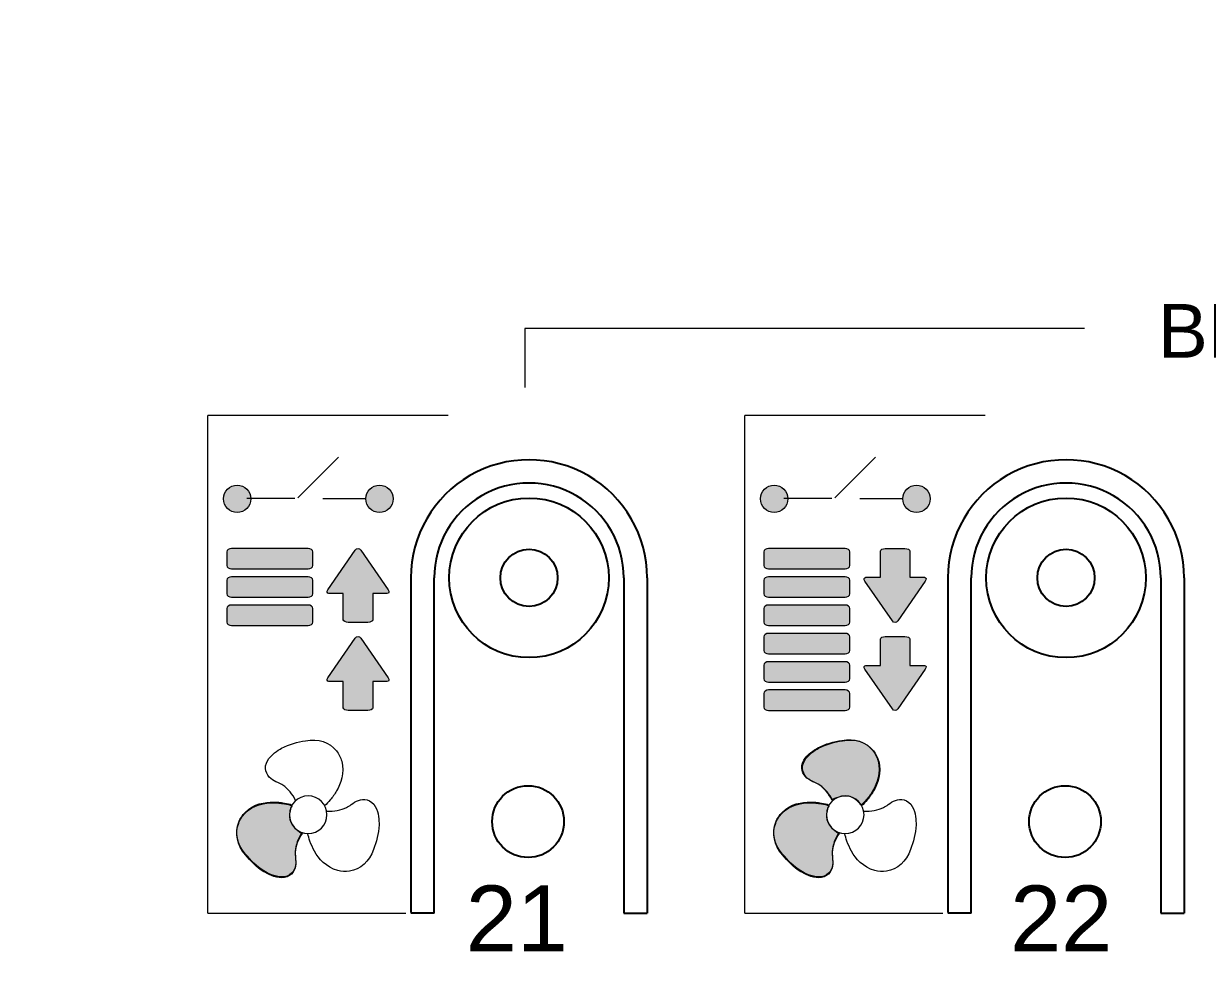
# Model space of a CAD drawing. Header units: millimetres. Extents: x 2517 to 4319, y 573 to 1664.
# Drawn here: x 2901.75 to 2932.61, y 1552.05 to 1576.91 of the extents above; entities that cross this region are included whole.
import ezdxf
from ezdxf.enums import TextEntityAlignment as Align

# ---------------------------------------------------------------- set-up
doc = ezdxf.new("R2010")
doc.units = ezdxf.units.MM
doc.set_wipeout_variables(frame=1)
for name, color, linetype in [('devices', 7, 'Continuous'), ('Enclosure', 7, 'Continuous'), ('Serigraph', 7, 'Continuous')]:
    doc.layers.add(name, color=color, linetype=linetype)
doc.styles.get("Standard").update_dxf_attribs({"font": 'arial.ttf'})

# ---------------------------------------------------------------- blocks, each defined once
blk = doc.blocks.new('*U7')
at = {"ltscale": 2}
blk.add_lwpolyline([(0, 20), (0, -20), (895.8, -20), (895.8, 20), (0, 20)], dxfattribs=at)
for points in [[(365.234, 3), (381.234, 3, -0.414214), (383.234, 1), (383.234, -1, -0.414214), (381.234, -3), (365.234, -3, -0.414214), (363.234, -1), (363.234, 1, -0.414214)], [(390.234, 3), (406.234, 3, -0.414214), (408.234, 1), (408.234, -1, -0.414214), (406.234, -3), (390.234, -3, -0.414214), (388.234, -1), (388.234, 1, -0.414214)]]:
    blk.add_lwpolyline(points, format="xyb", close=True, dxfattribs=at)
blk = doc.blocks.new('ZIO-MB24_ENVOLVENTE')
at = {"layer": 'Enclosure'}
for p, q in [((136.066, -11.026), (136.066, -19.751)), ((136.673, -19.768), (136.672, -11.026)), ((141.617, -11.026), (141.617, -19.768)), ((142.223, -11.026), (142.223, -19.768)), ((150.066, -11.026), (150.066, -19.751)), ((150.673, -19.768), (150.672, -11.026)), ((155.617, -11.026), (155.617, -19.768)), ((156.223, -11.026), (156.223, -19.768))]:
    blk.add_line(p, q, dxfattribs=at)
at = {"layer": 'Enclosure', "lineweight": 25}
for p, q in [((136.673, -19.768), (136.066, -19.768)), ((141.617, -19.768), (142.223, -19.768)), ((150.673, -19.768), (150.066, -19.768)), ((150.673, -19.768), (150.066, -19.768)), ((155.617, -19.768), (156.223, -19.768))]:
    blk.add_line(p, q, dxfattribs=at)
at = {"layer": 'Enclosure'}
for centre, radius in [((139.145, -11.026), 2.081), ((153.145, -11.026), 2.081), ((139.145, -11.026), 0.746), ((153.145, -11.026), 0.746), ((139.12, -17.383), 0.936), ((153.12, -17.383), 0.936)]:
    blk.add_circle(centre, radius, dxfattribs=at)
for centre, radius, end in [((139.145, -11.026), 3.079, 179.9989), ((153.145, -11.026), 3.079, 179.9989), ((139.145, -11.026), 2.472, 180.0034), ((153.145, -11.026), 2.472, 180.0034)]:
    blk.add_arc(centre, radius, 359.9989, end, dxfattribs=at)
blk = doc.blocks.new('ZIO-MB24_SERIGRAFIA')
at = {"layer": 'Serigraph'}
h = blk.add_hatch(color=256, dxfattribs=at)
h.dxf.hatch_style = 1
h.paths.add_polyline_path([(131.892, -8.964, 1), (131.179, -8.964, 1)])
h = blk.add_hatch(color=256, dxfattribs=at)
h.dxf.hatch_style = 1
h.paths.add_polyline_path([(135.606, -8.964, 1), (134.893, -8.964, 1)])
h = blk.add_hatch(color=256, dxfattribs=at)
h.dxf.hatch_style = 1
h.paths.add_polyline_path([(145.892, -8.964, 1), (145.179, -8.964, 1)])
h = blk.add_hatch(color=256, dxfattribs=at)
h.dxf.hatch_style = 1
h.paths.add_polyline_path([(149.606, -8.964, 1), (148.893, -8.964, 1)])
h = blk.add_hatch(color=256, dxfattribs=at)
h.dxf.hatch_style = 2
edge = h.paths.add_edge_path()
edge.add_spline(control_points=[(131.392, -10.259), (131.324, -10.259), (131.267, -10.299), (131.267, -10.348), (131.267, -10.348), (131.267, -10.348), (131.267, -10.348), (131.267, -10.348), (131.267, -10.704), (131.267, -10.704), (131.267, -10.752), (131.324, -10.792), (131.392, -10.792), (131.392, -10.792), (131.392, -10.792), (131.392, -10.792), (131.392, -10.792), (133.386, -10.792), (133.386, -10.792), (133.454, -10.792), (133.511, -10.752), (133.511, -10.704), (133.511, -10.704), (133.511, -10.704), (133.511, -10.704), (133.511, -10.704), (133.511, -10.348), (133.511, -10.348), (133.511, -10.299), (133.454, -10.259), (133.386, -10.259), (133.386, -10.259), (133.386, -10.259), (133.386, -10.259), (133.386, -10.259), (131.392, -10.259), (131.392, -10.259)], knot_values=[0, 0, 0, 0, 1, 1, 1, 2, 2, 2, 3, 3, 3, 4, 4, 4, 5, 5, 5, 6, 6, 6, 7, 7, 7, 8, 8, 8, 9, 9, 9, 10, 10, 10, 11, 11, 11, 12, 12, 12, 12], degree=3, periodic=0)
h = blk.add_hatch(color=256, dxfattribs=at)
h.dxf.hatch_style = 2
edge = h.paths.add_edge_path()
edge.add_spline(control_points=[(135.474, -11.336), (135.474, -11.336), (134.758, -10.302), (134.758, -10.302), (134.719, -10.246), (134.656, -10.246), (134.617, -10.302), (134.617, -10.302), (133.9, -11.336), (133.9, -11.336), (133.865, -11.387), (133.877, -11.429), (133.925, -11.436), (133.925, -11.436), (134.304, -11.436), (134.304, -11.436), (134.304, -11.436), (134.304, -12.118), (134.304, -12.118), (134.304, -12.157), (134.362, -12.189), (134.432, -12.189), (134.432, -12.189), (134.943, -12.189), (134.943, -12.189), (135.013, -12.189), (135.071, -12.157), (135.071, -12.118), (135.071, -12.118), (135.071, -11.436), (135.071, -11.436), (135.071, -11.436), (135.45, -11.436), (135.45, -11.436), (135.498, -11.429), (135.51, -11.387), (135.474, -11.336)], knot_values=[0, 0, 0, 0, 1, 1, 1, 2, 2, 2, 3, 3, 3, 4, 4, 4, 5, 5, 5, 6, 6, 6, 7, 7, 7, 8, 8, 8, 9, 9, 9, 10, 10, 10, 11, 11, 11, 12, 12, 12, 12], degree=3, periodic=0)
h = blk.add_hatch(color=256, dxfattribs=at)
h.dxf.hatch_style = 2
edge = h.paths.add_edge_path()
edge.add_spline(control_points=[(145.392, -10.259), (145.324, -10.259), (145.267, -10.299), (145.267, -10.348), (145.267, -10.348), (145.267, -10.348), (145.267, -10.348), (145.267, -10.348), (145.267, -10.704), (145.267, -10.704), (145.267, -10.752), (145.324, -10.792), (145.392, -10.792), (145.392, -10.792), (145.392, -10.792), (145.392, -10.792), (145.392, -10.792), (147.386, -10.792), (147.386, -10.792), (147.454, -10.792), (147.511, -10.752), (147.511, -10.704), (147.511, -10.704), (147.511, -10.704), (147.511, -10.704), (147.511, -10.704), (147.511, -10.348), (147.511, -10.348), (147.511, -10.299), (147.454, -10.259), (147.386, -10.259), (147.386, -10.259), (147.386, -10.259), (147.386, -10.259), (147.386, -10.259), (145.392, -10.259), (145.392, -10.259)], knot_values=[0, 0, 0, 0, 1, 1, 1, 2, 2, 2, 3, 3, 3, 4, 4, 4, 5, 5, 5, 6, 6, 6, 7, 7, 7, 8, 8, 8, 9, 9, 9, 10, 10, 10, 11, 11, 11, 12, 12, 12, 12], degree=3, periodic=0)
h = blk.add_hatch(color=256, dxfattribs=at)
h.dxf.hatch_style = 2
edge = h.paths.add_edge_path()
edge.add_spline(control_points=[(147.902, -11.113), (147.902, -11.113), (148.619, -12.147), (148.619, -12.147), (148.658, -12.202), (148.721, -12.202), (148.759, -12.147), (148.759, -12.147), (149.477, -11.113), (149.477, -11.113), (149.512, -11.062), (149.5, -11.019), (149.452, -11.013), (149.452, -11.013), (149.072, -11.013), (149.072, -11.013), (149.072, -11.013), (149.072, -10.33), (149.072, -10.33), (149.072, -10.292), (149.015, -10.26), (148.945, -10.26), (148.945, -10.26), (148.434, -10.26), (148.434, -10.26), (148.364, -10.26), (148.306, -10.292), (148.306, -10.33), (148.306, -10.33), (148.306, -11.013), (148.306, -11.013), (148.306, -11.013), (147.927, -11.013), (147.927, -11.013), (147.879, -11.019), (147.867, -11.062), (147.902, -11.113)], knot_values=[0, 0, 0, 0, 1, 1, 1, 2, 2, 2, 3, 3, 3, 4, 4, 4, 5, 5, 5, 6, 6, 6, 7, 7, 7, 8, 8, 8, 9, 9, 9, 10, 10, 10, 11, 11, 11, 12, 12, 12, 12], degree=3, periodic=0)
h = blk.add_hatch(color=256, dxfattribs=at)
h.dxf.hatch_style = 2
edge = h.paths.add_edge_path()
edge.add_spline(control_points=[(131.392, -10.998), (131.324, -10.998), (131.267, -11.038), (131.267, -11.087), (131.267, -11.087), (131.267, -11.087), (131.267, -11.087), (131.267, -11.087), (131.267, -11.442), (131.267, -11.442), (131.267, -11.491), (131.324, -11.531), (131.392, -11.531), (131.392, -11.531), (131.392, -11.531), (131.392, -11.531), (131.392, -11.531), (133.386, -11.531), (133.386, -11.531), (133.454, -11.531), (133.511, -11.491), (133.511, -11.442), (133.511, -11.442), (133.511, -11.442), (133.511, -11.442), (133.511, -11.442), (133.511, -11.087), (133.511, -11.087), (133.511, -11.038), (133.454, -10.998), (133.386, -10.998), (133.386, -10.998), (133.386, -10.998), (133.386, -10.998), (133.386, -10.998), (131.392, -10.998), (131.392, -10.998)], knot_values=[0, 0, 0, 0, 1, 1, 1, 2, 2, 2, 3, 3, 3, 4, 4, 4, 5, 5, 5, 6, 6, 6, 7, 7, 7, 8, 8, 8, 9, 9, 9, 10, 10, 10, 11, 11, 11, 12, 12, 12, 12], degree=3, periodic=0)
h = blk.add_hatch(color=256, dxfattribs=at)
h.dxf.hatch_style = 2
edge = h.paths.add_edge_path()
edge.add_spline(control_points=[(145.392, -10.998), (145.324, -10.998), (145.267, -11.038), (145.267, -11.087), (145.267, -11.087), (145.267, -11.087), (145.267, -11.087), (145.267, -11.087), (145.267, -11.442), (145.267, -11.442), (145.267, -11.491), (145.324, -11.531), (145.392, -11.531), (145.392, -11.531), (145.392, -11.531), (145.392, -11.531), (145.392, -11.531), (147.386, -11.531), (147.386, -11.531), (147.454, -11.531), (147.511, -11.491), (147.511, -11.442), (147.511, -11.442), (147.511, -11.442), (147.511, -11.442), (147.511, -11.442), (147.511, -11.087), (147.511, -11.087), (147.511, -11.038), (147.454, -10.998), (147.386, -10.998), (147.386, -10.998), (147.386, -10.998), (147.386, -10.998), (147.386, -10.998), (145.392, -10.998), (145.392, -10.998)], knot_values=[0, 0, 0, 0, 1, 1, 1, 2, 2, 2, 3, 3, 3, 4, 4, 4, 5, 5, 5, 6, 6, 6, 7, 7, 7, 8, 8, 8, 9, 9, 9, 10, 10, 10, 11, 11, 11, 12, 12, 12, 12], degree=3, periodic=0)
h = blk.add_hatch(color=256, dxfattribs=at)
h.dxf.hatch_style = 2
edge = h.paths.add_edge_path()
edge.add_spline(control_points=[(131.392, -11.736), (131.324, -11.736), (131.267, -11.776), (131.267, -11.825), (131.267, -11.825), (131.267, -11.825), (131.267, -11.825), (131.267, -11.825), (131.267, -12.18), (131.267, -12.18), (131.267, -12.229), (131.324, -12.269), (131.392, -12.269), (131.392, -12.269), (131.392, -12.269), (131.392, -12.269), (131.392, -12.269), (133.386, -12.269), (133.386, -12.269), (133.454, -12.269), (133.511, -12.229), (133.511, -12.18), (133.511, -12.18), (133.511, -12.18), (133.511, -12.18), (133.511, -12.18), (133.511, -11.825), (133.511, -11.825), (133.511, -11.776), (133.454, -11.736), (133.386, -11.736), (133.386, -11.736), (133.386, -11.736), (133.386, -11.736), (133.386, -11.736), (131.392, -11.736), (131.392, -11.736)], knot_values=[0, 0, 0, 0, 1, 1, 1, 2, 2, 2, 3, 3, 3, 4, 4, 4, 5, 5, 5, 6, 6, 6, 7, 7, 7, 8, 8, 8, 9, 9, 9, 10, 10, 10, 11, 11, 11, 12, 12, 12, 12], degree=3, periodic=0)
h = blk.add_hatch(color=256, dxfattribs=at)
h.dxf.hatch_style = 2
edge = h.paths.add_edge_path()
edge.add_spline(control_points=[(145.392, -11.736), (145.324, -11.736), (145.267, -11.776), (145.267, -11.825), (145.267, -11.825), (145.267, -11.825), (145.267, -11.825), (145.267, -11.825), (145.267, -12.18), (145.267, -12.18), (145.267, -12.229), (145.324, -12.269), (145.392, -12.269), (145.392, -12.269), (145.392, -12.269), (145.392, -12.269), (145.392, -12.269), (147.386, -12.269), (147.386, -12.269), (147.454, -12.269), (147.511, -12.229), (147.511, -12.18), (147.511, -12.18), (147.511, -12.18), (147.511, -12.18), (147.511, -12.18), (147.511, -11.825), (147.511, -11.825), (147.511, -11.776), (147.454, -11.736), (147.386, -11.736), (147.386, -11.736), (147.386, -11.736), (147.386, -11.736), (147.386, -11.736), (145.392, -11.736), (145.392, -11.736)], knot_values=[0, 0, 0, 0, 1, 1, 1, 2, 2, 2, 3, 3, 3, 4, 4, 4, 5, 5, 5, 6, 6, 6, 7, 7, 7, 8, 8, 8, 9, 9, 9, 10, 10, 10, 11, 11, 11, 12, 12, 12, 12], degree=3, periodic=0)
h = blk.add_hatch(color=256, dxfattribs=at)
h.dxf.hatch_style = 2
edge = h.paths.add_edge_path()
edge.add_spline(control_points=[(135.474, -13.632), (135.474, -13.632), (134.758, -12.598), (134.758, -12.598), (134.719, -12.542), (134.656, -12.542), (134.617, -12.598), (134.617, -12.598), (133.9, -13.632), (133.9, -13.632), (133.865, -13.683), (133.877, -13.726), (133.925, -13.732), (133.925, -13.732), (134.304, -13.732), (134.304, -13.732), (134.304, -13.732), (134.304, -14.415), (134.304, -14.415), (134.304, -14.454), (134.362, -14.485), (134.432, -14.485), (134.432, -14.485), (134.943, -14.485), (134.943, -14.485), (135.013, -14.485), (135.071, -14.454), (135.071, -14.415), (135.071, -14.415), (135.071, -13.732), (135.071, -13.732), (135.071, -13.732), (135.45, -13.732), (135.45, -13.732), (135.498, -13.726), (135.51, -13.683), (135.474, -13.632)], knot_values=[0, 0, 0, 0, 1, 1, 1, 2, 2, 2, 3, 3, 3, 4, 4, 4, 5, 5, 5, 6, 6, 6, 7, 7, 7, 8, 8, 8, 9, 9, 9, 10, 10, 10, 11, 11, 11, 12, 12, 12, 12], degree=3, periodic=0)
h = blk.add_hatch(color=256, dxfattribs=at)
h.dxf.hatch_style = 2
edge = h.paths.add_edge_path()
edge.add_spline(control_points=[(145.392, -12.475), (145.324, -12.475), (145.267, -12.515), (145.267, -12.564), (145.267, -12.564), (145.267, -12.564), (145.267, -12.564), (145.267, -12.564), (145.267, -12.919), (145.267, -12.919), (145.267, -12.968), (145.324, -13.008), (145.392, -13.008), (145.392, -13.008), (145.392, -13.008), (145.392, -13.008), (145.392, -13.008), (147.386, -13.008), (147.386, -13.008), (147.454, -13.008), (147.511, -12.968), (147.511, -12.919), (147.511, -12.919), (147.511, -12.919), (147.511, -12.919), (147.511, -12.919), (147.511, -12.564), (147.511, -12.564), (147.511, -12.515), (147.454, -12.475), (147.386, -12.475), (147.386, -12.475), (147.386, -12.475), (147.386, -12.475), (147.386, -12.475), (145.392, -12.475), (145.392, -12.475)], knot_values=[0, 0, 0, 0, 1, 1, 1, 2, 2, 2, 3, 3, 3, 4, 4, 4, 5, 5, 5, 6, 6, 6, 7, 7, 7, 8, 8, 8, 9, 9, 9, 10, 10, 10, 11, 11, 11, 12, 12, 12, 12], degree=3, periodic=0)
h = blk.add_hatch(color=256, dxfattribs=at)
h.dxf.hatch_style = 2
edge = h.paths.add_edge_path()
edge.add_spline(control_points=[(147.902, -13.409), (147.902, -13.409), (148.619, -14.443), (148.619, -14.443), (148.658, -14.499), (148.721, -14.499), (148.759, -14.443), (148.759, -14.443), (149.477, -13.409), (149.477, -13.409), (149.512, -13.358), (149.5, -13.315), (149.452, -13.309), (149.452, -13.309), (149.072, -13.309), (149.072, -13.309), (149.072, -13.309), (149.072, -12.626), (149.072, -12.626), (149.072, -12.588), (149.015, -12.556), (148.945, -12.556), (148.945, -12.556), (148.434, -12.556), (148.434, -12.556), (148.364, -12.556), (148.306, -12.588), (148.306, -12.626), (148.306, -12.626), (148.306, -13.309), (148.306, -13.309), (148.306, -13.309), (147.927, -13.309), (147.927, -13.309), (147.879, -13.315), (147.867, -13.358), (147.902, -13.409)], knot_values=[0, 0, 0, 0, 1, 1, 1, 2, 2, 2, 3, 3, 3, 4, 4, 4, 5, 5, 5, 6, 6, 6, 7, 7, 7, 8, 8, 8, 9, 9, 9, 10, 10, 10, 11, 11, 11, 12, 12, 12, 12], degree=3, periodic=0)
h = blk.add_hatch(color=256, dxfattribs=at)
h.dxf.hatch_style = 2
edge = h.paths.add_edge_path()
edge.add_spline(control_points=[(145.392, -13.213), (145.324, -13.213), (145.267, -13.253), (145.267, -13.302), (145.267, -13.302), (145.267, -13.302), (145.267, -13.302), (145.267, -13.302), (145.267, -13.657), (145.267, -13.657), (145.267, -13.706), (145.324, -13.746), (145.392, -13.746), (145.392, -13.746), (145.392, -13.746), (145.392, -13.746), (145.392, -13.746), (147.386, -13.746), (147.386, -13.746), (147.454, -13.746), (147.511, -13.706), (147.511, -13.657), (147.511, -13.657), (147.511, -13.657), (147.511, -13.657), (147.511, -13.657), (147.511, -13.302), (147.511, -13.302), (147.511, -13.253), (147.454, -13.213), (147.386, -13.213), (147.386, -13.213), (147.386, -13.213), (147.386, -13.213), (147.386, -13.213), (145.392, -13.213), (145.392, -13.213)], knot_values=[0, 0, 0, 0, 1, 1, 1, 2, 2, 2, 3, 3, 3, 4, 4, 4, 5, 5, 5, 6, 6, 6, 7, 7, 7, 8, 8, 8, 9, 9, 9, 10, 10, 10, 11, 11, 11, 12, 12, 12, 12], degree=3, periodic=0)
h = blk.add_hatch(color=256, dxfattribs=at)
h.dxf.hatch_style = 2
edge = h.paths.add_edge_path()
edge.add_spline(control_points=[(145.392, -13.951), (145.324, -13.951), (145.267, -13.992), (145.267, -14.04), (145.267, -14.04), (145.267, -14.04), (145.267, -14.04), (145.267, -14.04), (145.267, -14.396), (145.267, -14.396), (145.267, -14.445), (145.324, -14.485), (145.392, -14.485), (145.392, -14.485), (145.392, -14.485), (145.392, -14.485), (145.392, -14.485), (147.386, -14.485), (147.386, -14.485), (147.454, -14.485), (147.511, -14.445), (147.511, -14.396), (147.511, -14.396), (147.511, -14.396), (147.511, -14.396), (147.511, -14.396), (147.511, -14.04), (147.511, -14.04), (147.511, -13.992), (147.454, -13.951), (147.386, -13.951), (147.386, -13.951), (147.386, -13.951), (147.386, -13.951), (147.386, -13.951), (145.392, -13.951), (145.392, -13.951)], knot_values=[0, 0, 0, 0, 1, 1, 1, 2, 2, 2, 3, 3, 3, 4, 4, 4, 5, 5, 5, 6, 6, 6, 7, 7, 7, 8, 8, 8, 9, 9, 9, 10, 10, 10, 11, 11, 11, 12, 12, 12, 12], degree=3, periodic=0)
h = blk.add_hatch(color=256, dxfattribs=at)
h.dxf.hatch_style = 2
edge = h.paths.add_edge_path()
edge.add_spline(control_points=[(147.042, -16.819), (146.961, -16.654), (146.843, -16.511), (146.71, -16.423), (146.671, -16.398), (146.626, -16.377), (146.578, -16.355), (146.453, -16.295), (146.312, -16.229), (146.266, -16.052), (146.244, -15.964), (146.259, -15.873), (146.311, -15.784), (146.4, -15.629), (146.579, -15.513), (146.677, -15.459), (146.872, -15.351), (147.1, -15.299), (147.299, -15.265), (147.631, -15.205), (147.925, -15.3), (148.105, -15.526), (148.165, -15.602), (148.216, -15.703), (148.244, -15.801), (148.329, -16.102), (148.219, -16.387), (148.111, -16.574), (148.064, -16.656), (148.007, -16.735), (147.943, -16.81), (147.896, -16.864), (147.85, -16.913), (147.805, -16.956), (147.805, -16.956), (147.661, -16.73), (147.435, -16.716), (147.233, -16.703), (147.042, -16.819), (147.042, -16.819)], knot_values=[0, 0, 0, 0, 1, 1, 1, 2, 2, 2, 3, 3, 3, 4, 4, 4, 5, 5, 5, 6, 6, 6, 7, 7, 7, 8, 8, 8, 9, 9, 9, 10, 10, 10, 11, 11, 11, 12, 12, 12, 13, 13, 13, 13], degree=3, periodic=0)
h = blk.add_hatch(color=256, dxfattribs=at)
h.dxf.hatch_style = 2
edge = h.paths.add_edge_path()
edge.add_spline(control_points=[(133.228, -17.694), (133.125, -17.847), (133.061, -18.021), (133.051, -18.18), (133.048, -18.226), (133.053, -18.276), (133.057, -18.329), (133.068, -18.467), (133.082, -18.622), (132.951, -18.75), (132.886, -18.813), (132.8, -18.845), (132.697, -18.845), (132.518, -18.845), (132.328, -18.748), (132.232, -18.691), (132.042, -18.576), (131.882, -18.404), (131.753, -18.249), (131.535, -17.992), (131.47, -17.689), (131.577, -17.421), (131.612, -17.331), (131.674, -17.236), (131.745, -17.163), (131.963, -16.938), (132.265, -16.892), (132.481, -16.892), (132.576, -16.892), (132.672, -16.901), (132.769, -16.919), (132.84, -16.933), (132.905, -16.948), (132.965, -16.966), (132.965, -16.966), (132.841, -17.204), (132.941, -17.406), (133.032, -17.588), (133.228, -17.694), (133.228, -17.694)], knot_values=[0, 0, 0, 0, 1, 1, 1, 2, 2, 2, 3, 3, 3, 4, 4, 4, 5, 5, 5, 6, 6, 6, 7, 7, 7, 8, 8, 8, 9, 9, 9, 10, 10, 10, 11, 11, 11, 12, 12, 12, 13, 13, 13, 13], degree=3, periodic=0)
h = blk.add_hatch(color=256, dxfattribs=at)
h.dxf.hatch_style = 2
edge = h.paths.add_edge_path()
edge.add_spline(control_points=[(147.228, -17.694), (147.125, -17.847), (147.061, -18.021), (147.051, -18.18), (147.048, -18.226), (147.053, -18.276), (147.057, -18.329), (147.068, -18.467), (147.082, -18.622), (146.951, -18.75), (146.886, -18.813), (146.8, -18.845), (146.697, -18.845), (146.518, -18.845), (146.328, -18.748), (146.232, -18.691), (146.042, -18.576), (145.882, -18.404), (145.753, -18.249), (145.535, -17.992), (145.47, -17.689), (145.577, -17.421), (145.612, -17.331), (145.674, -17.236), (145.745, -17.163), (145.963, -16.938), (146.265, -16.892), (146.481, -16.892), (146.576, -16.892), (146.672, -16.901), (146.769, -16.919), (146.84, -16.933), (146.905, -16.948), (146.965, -16.966), (146.965, -16.966), (146.841, -17.204), (146.941, -17.406), (147.032, -17.588), (147.228, -17.694), (147.228, -17.694)], knot_values=[0, 0, 0, 0, 1, 1, 1, 2, 2, 2, 3, 3, 3, 4, 4, 4, 5, 5, 5, 6, 6, 6, 7, 7, 7, 8, 8, 8, 9, 9, 9, 10, 10, 10, 11, 11, 11, 12, 12, 12, 13, 13, 13, 13], degree=3, periodic=0)
at = {"layer": 'Serigraph', "lineweight": 9}
for p, q in [((153.628, -4.521), (139.038, -4.521)), ((139.038, -4.521), (139.038, -6.063)), ((137.034, -6.79), (130.772, -6.79)), ((130.772, -19.768), (130.772, -6.79)), ((151.034, -6.79), (144.772, -6.79)), ((144.772, -19.768), (144.772, -6.79)), ((130.772, -19.768), (135.934, -19.768)), ((144.772, -19.768), (149.934, -19.768))]:
    blk.add_line(p, q, dxfattribs=at)
at = {"layer": 'Serigraph', "lineweight": 18}
for p, q in [((134.175, -7.881), (133.114, -8.942)), ((148.175, -7.881), (147.114, -8.942)), ((133.036, -8.954), (131.786, -8.954)), ((134.893, -8.964), (133.769, -8.964)), ((147.036, -8.954), (145.786, -8.954)), ((148.893, -8.964), (147.769, -8.964))]:
    blk.add_line(p, q, dxfattribs=at)
at = {"layer": 'Serigraph', "lineweight": 0}
for p, q in [((133.061, -16.83), (133.061, -16.83)), ((147.061, -16.83), (147.061, -16.83)), ((133.875, -17.107), (133.875, -17.107))]:
    blk.add_line(p, q, dxfattribs=at)
at = {"layer": 'Serigraph', "lineweight": 5}
for centre in [(131.536, -8.964), (135.249, -8.964), (145.536, -8.964), (149.249, -8.964)]:
    blk.add_circle(centre, 0.357, dxfattribs=at)
at = {"layer": 'Serigraph', "lineweight": 0}
for points in [[(131.392, -10.259), (131.324, -10.259), (131.267, -10.299), (131.267, -10.348)], [(131.267, -10.348), (131.267, -10.348), (131.267, -10.704), (131.267, -10.704)], [(133.386, -10.259), (133.386, -10.259), (131.392, -10.259), (131.392, -10.259)], [(133.511, -10.348), (133.511, -10.299), (133.454, -10.259), (133.386, -10.259)], [(133.511, -10.704), (133.511, -10.704), (133.511, -10.348), (133.511, -10.348)], [(145.392, -10.259), (145.324, -10.259), (145.267, -10.299), (145.267, -10.348)], [(145.267, -10.348), (145.267, -10.348), (145.267, -10.704), (145.267, -10.704)], [(147.386, -10.259), (147.386, -10.259), (145.392, -10.259), (145.392, -10.259)], [(147.511, -10.348), (147.511, -10.299), (147.454, -10.259), (147.386, -10.259)], [(147.511, -10.704), (147.511, -10.704), (147.511, -10.348), (147.511, -10.348)], [(131.267, -10.704), (131.267, -10.752), (131.324, -10.792), (131.392, -10.792)], [(131.392, -10.792), (131.392, -10.792), (133.386, -10.792), (133.386, -10.792)], [(133.386, -10.792), (133.454, -10.792), (133.511, -10.752), (133.511, -10.704)], [(145.267, -10.704), (145.267, -10.752), (145.324, -10.792), (145.392, -10.792)], [(145.392, -10.792), (145.392, -10.792), (147.386, -10.792), (147.386, -10.792)], [(147.386, -10.792), (147.454, -10.792), (147.511, -10.752), (147.511, -10.704)], [(131.392, -10.998), (131.324, -10.998), (131.267, -11.038), (131.267, -11.087)], [(131.267, -11.087), (131.267, -11.087), (131.267, -11.442), (131.267, -11.442)], [(133.386, -10.998), (133.386, -10.998), (131.392, -10.998), (131.392, -10.998)], [(133.511, -11.087), (133.511, -11.038), (133.454, -10.998), (133.386, -10.998)], [(133.511, -11.442), (133.511, -11.442), (133.511, -11.087), (133.511, -11.087)], [(145.392, -10.998), (145.324, -10.998), (145.267, -11.038), (145.267, -11.087)], [(145.267, -11.087), (145.267, -11.087), (145.267, -11.442), (145.267, -11.442)], [(147.386, -10.998), (147.386, -10.998), (145.392, -10.998), (145.392, -10.998)], [(147.511, -11.087), (147.511, -11.038), (147.454, -10.998), (147.386, -10.998)], [(147.511, -11.442), (147.511, -11.442), (147.511, -11.087), (147.511, -11.087)], [(131.267, -11.442), (131.267, -11.491), (131.324, -11.531), (131.392, -11.531)], [(131.392, -11.531), (131.392, -11.531), (133.386, -11.531), (133.386, -11.531)], [(133.386, -11.531), (133.454, -11.531), (133.511, -11.491), (133.511, -11.442)], [(145.267, -11.442), (145.267, -11.491), (145.324, -11.531), (145.392, -11.531)], [(145.392, -11.531), (145.392, -11.531), (147.386, -11.531), (147.386, -11.531)], [(147.386, -11.531), (147.454, -11.531), (147.511, -11.491), (147.511, -11.442)], [(131.392, -11.736), (131.324, -11.736), (131.267, -11.776), (131.267, -11.825)], [(131.267, -11.825), (131.267, -11.825), (131.267, -12.18), (131.267, -12.18)], [(133.386, -11.736), (133.386, -11.736), (131.392, -11.736), (131.392, -11.736)], [(133.511, -11.825), (133.511, -11.776), (133.454, -11.736), (133.386, -11.736)], [(133.511, -12.18), (133.511, -12.18), (133.511, -11.825), (133.511, -11.825)], [(145.392, -11.736), (145.324, -11.736), (145.267, -11.776), (145.267, -11.825)], [(145.267, -11.825), (145.267, -11.825), (145.267, -12.18), (145.267, -12.18)], [(147.386, -11.736), (147.386, -11.736), (145.392, -11.736), (145.392, -11.736)], [(147.511, -11.825), (147.511, -11.776), (147.454, -11.736), (147.386, -11.736)], [(147.511, -12.18), (147.511, -12.18), (147.511, -11.825), (147.511, -11.825)], [(131.267, -12.18), (131.267, -12.229), (131.324, -12.269), (131.392, -12.269)], [(131.392, -12.269), (131.392, -12.269), (133.386, -12.269), (133.386, -12.269)], [(133.386, -12.269), (133.454, -12.269), (133.511, -12.229), (133.511, -12.18)], [(145.267, -12.18), (145.267, -12.229), (145.324, -12.269), (145.392, -12.269)], [(145.392, -12.269), (145.392, -12.269), (147.386, -12.269), (147.386, -12.269)], [(147.386, -12.269), (147.454, -12.269), (147.511, -12.229), (147.511, -12.18)], [(145.392, -12.475), (145.324, -12.475), (145.267, -12.515), (145.267, -12.564)], [(145.267, -12.564), (145.267, -12.564), (145.267, -12.919), (145.267, -12.919)], [(147.386, -12.475), (147.386, -12.475), (145.392, -12.475), (145.392, -12.475)], [(147.511, -12.564), (147.511, -12.515), (147.454, -12.475), (147.386, -12.475)], [(147.511, -12.919), (147.511, -12.919), (147.511, -12.564), (147.511, -12.564)], [(145.267, -12.919), (145.267, -12.968), (145.324, -13.008), (145.392, -13.008)], [(147.386, -13.008), (147.454, -13.008), (147.511, -12.968), (147.511, -12.919)], [(145.392, -13.213), (145.324, -13.213), (145.267, -13.253), (145.267, -13.302)], [(145.392, -13.008), (145.392, -13.008), (147.386, -13.008), (147.386, -13.008)], [(147.386, -13.213), (147.386, -13.213), (145.392, -13.213), (145.392, -13.213)], [(147.511, -13.302), (147.511, -13.253), (147.454, -13.213), (147.386, -13.213)], [(145.267, -13.302), (145.267, -13.302), (145.267, -13.657), (145.267, -13.657)], [(147.511, -13.657), (147.511, -13.657), (147.511, -13.302), (147.511, -13.302)], [(145.267, -13.657), (145.267, -13.706), (145.324, -13.746), (145.392, -13.746)], [(145.392, -13.746), (145.392, -13.746), (147.386, -13.746), (147.386, -13.746)], [(147.386, -13.746), (147.454, -13.746), (147.511, -13.706), (147.511, -13.657)], [(145.392, -13.951), (145.324, -13.951), (145.267, -13.992), (145.267, -14.04)], [(145.267, -14.04), (145.267, -14.04), (145.267, -14.396), (145.267, -14.396)], [(147.386, -13.951), (147.386, -13.951), (145.392, -13.951), (145.392, -13.951)], [(147.511, -14.04), (147.511, -13.992), (147.454, -13.951), (147.386, -13.951)], [(147.511, -14.396), (147.511, -14.396), (147.511, -14.04), (147.511, -14.04)], [(145.267, -14.396), (145.267, -14.445), (145.324, -14.485), (145.392, -14.485)], [(145.392, -14.485), (145.392, -14.485), (147.386, -14.485), (147.386, -14.485)], [(147.386, -14.485), (147.454, -14.485), (147.511, -14.445), (147.511, -14.396)], [(146.677, -15.459), (146.872, -15.351), (147.1, -15.299), (147.299, -15.265)], [(147.299, -15.265), (147.631, -15.205), (147.925, -15.3), (148.105, -15.526)], [(146.311, -15.784), (146.4, -15.629), (146.579, -15.513), (146.677, -15.459)], [(148.105, -15.526), (148.165, -15.602), (148.216, -15.703), (148.244, -15.801)], [(146.266, -16.052), (146.244, -15.964), (146.259, -15.873), (146.311, -15.784)], [(148.244, -15.801), (148.329, -16.102), (148.219, -16.387), (148.111, -16.574)], [(146.578, -16.355), (146.453, -16.295), (146.312, -16.229), (146.266, -16.052)], [(146.71, -16.423), (146.671, -16.398), (146.626, -16.377), (146.578, -16.355)], [(147.042, -16.819), (146.961, -16.654), (146.843, -16.511), (146.71, -16.423)], [(148.111, -16.574), (148.064, -16.656), (148.007, -16.735), (147.943, -16.81)], [(132.769, -16.919), (132.84, -16.933), (132.905, -16.948), (132.965, -16.966)], [(132.965, -16.966), (132.965, -16.966), (132.841, -17.204), (132.941, -17.406)], [(146.769, -16.919), (146.84, -16.933), (146.905, -16.948), (146.965, -16.966)], [(146.965, -16.966), (146.965, -16.966), (146.841, -17.204), (146.941, -17.406)], [(147.435, -16.716), (147.233, -16.703), (147.042, -16.819), (147.042, -16.819)], [(147.805, -16.956), (147.805, -16.956), (147.661, -16.73), (147.435, -16.716)], [(147.943, -16.81), (147.896, -16.864), (147.85, -16.913), (147.805, -16.956)], [(131.577, -17.421), (131.612, -17.331), (131.674, -17.236), (131.745, -17.163)], [(145.577, -17.421), (145.612, -17.331), (145.674, -17.236), (145.745, -17.163)], [(131.753, -18.249), (131.535, -17.992), (131.47, -17.689), (131.577, -17.421)], [(132.941, -17.406), (133.032, -17.588), (133.228, -17.694), (133.228, -17.694)], [(145.753, -18.249), (145.535, -17.992), (145.47, -17.689), (145.577, -17.421)], [(146.941, -17.406), (147.032, -17.588), (147.228, -17.694), (147.228, -17.694)], [(133.228, -17.694), (133.125, -17.847), (133.061, -18.021), (133.051, -18.18)], [(147.228, -17.694), (147.125, -17.847), (147.061, -18.021), (147.051, -18.18)], [(133.051, -18.18), (133.048, -18.226), (133.053, -18.276), (133.057, -18.329)], [(147.051, -18.18), (147.048, -18.226), (147.053, -18.276), (147.057, -18.329)], [(132.232, -18.691), (132.042, -18.576), (131.882, -18.404), (131.753, -18.249)], [(133.057, -18.329), (133.068, -18.467), (133.082, -18.622), (132.951, -18.75)], [(146.232, -18.691), (146.042, -18.576), (145.882, -18.404), (145.753, -18.249)], [(147.057, -18.329), (147.068, -18.467), (147.082, -18.622), (146.951, -18.75)]]:
    blk.add_open_spline(points, degree=3, dxfattribs=at)
for points, knots in [([(135.474, -11.336), (135.474, -11.336), (134.758, -10.302), (134.758, -10.302), (134.719, -10.246), (134.656, -10.246), (134.617, -10.302), (134.617, -10.302), (133.9, -11.336), (133.9, -11.336), (133.865, -11.387), (133.877, -11.429), (133.925, -11.436), (133.925, -11.436), (134.304, -11.436), (134.304, -11.436), (134.304, -11.436), (134.304, -12.118), (134.304, -12.118), (134.304, -12.157), (134.362, -12.189), (134.432, -12.189), (134.432, -12.189), (134.943, -12.189), (134.943, -12.189), (135.013, -12.189), (135.071, -12.157), (135.071, -12.118), (135.071, -12.118), (135.071, -11.436), (135.071, -11.436), (135.071, -11.436), (135.45, -11.436), (135.45, -11.436), (135.498, -11.429), (135.51, -11.387), (135.474, -11.336)], [0, 0, 0, 0, 1, 1, 1, 2, 2, 2, 3, 3, 3, 4, 4, 4, 5, 5, 5, 6, 6, 6, 7, 7, 7, 8, 8, 8, 9, 9, 9, 10, 10, 10, 11, 11, 11, 12, 12, 12, 12]), ([(147.902, -11.113), (147.902, -11.113), (148.619, -12.147), (148.619, -12.147), (148.658, -12.202), (148.721, -12.202), (148.759, -12.147), (148.759, -12.147), (149.477, -11.113), (149.477, -11.113), (149.512, -11.062), (149.5, -11.019), (149.452, -11.013), (149.452, -11.013), (149.072, -11.013), (149.072, -11.013), (149.072, -11.013), (149.072, -10.33), (149.072, -10.33), (149.072, -10.292), (149.015, -10.26), (148.945, -10.26), (148.945, -10.26), (148.434, -10.26), (148.434, -10.26), (148.364, -10.26), (148.306, -10.292), (148.306, -10.33), (148.306, -10.33), (148.306, -11.013), (148.306, -11.013), (148.306, -11.013), (147.927, -11.013), (147.927, -11.013), (147.879, -11.019), (147.867, -11.062), (147.902, -11.113)], [0, 0, 0, 0, 1, 1, 1, 2, 2, 2, 3, 3, 3, 4, 4, 4, 5, 5, 5, 6, 6, 6, 7, 7, 7, 8, 8, 8, 9, 9, 9, 10, 10, 10, 11, 11, 11, 12, 12, 12, 12]), ([(135.474, -13.632), (135.474, -13.632), (134.758, -12.598), (134.758, -12.598), (134.719, -12.542), (134.656, -12.542), (134.617, -12.598), (134.617, -12.598), (133.9, -13.632), (133.9, -13.632), (133.865, -13.683), (133.877, -13.726), (133.925, -13.732), (133.925, -13.732), (134.304, -13.732), (134.304, -13.732), (134.304, -13.732), (134.304, -14.415), (134.304, -14.415), (134.304, -14.454), (134.362, -14.485), (134.432, -14.485), (134.432, -14.485), (134.943, -14.485), (134.943, -14.485), (135.013, -14.485), (135.071, -14.454), (135.071, -14.415), (135.071, -14.415), (135.071, -13.732), (135.071, -13.732), (135.071, -13.732), (135.45, -13.732), (135.45, -13.732), (135.498, -13.726), (135.51, -13.683), (135.474, -13.632)], [0, 0, 0, 0, 1, 1, 1, 2, 2, 2, 3, 3, 3, 4, 4, 4, 5, 5, 5, 6, 6, 6, 7, 7, 7, 8, 8, 8, 9, 9, 9, 10, 10, 10, 11, 11, 11, 12, 12, 12, 12]), ([(147.902, -13.409), (147.902, -13.409), (148.619, -14.443), (148.619, -14.443), (148.658, -14.499), (148.721, -14.499), (148.759, -14.443), (148.759, -14.443), (149.477, -13.409), (149.477, -13.409), (149.512, -13.358), (149.5, -13.315), (149.452, -13.309), (149.452, -13.309), (149.072, -13.309), (149.072, -13.309), (149.072, -13.309), (149.072, -12.626), (149.072, -12.626), (149.072, -12.588), (149.015, -12.556), (148.945, -12.556), (148.945, -12.556), (148.434, -12.556), (148.434, -12.556), (148.364, -12.556), (148.306, -12.588), (148.306, -12.626), (148.306, -12.626), (148.306, -13.309), (148.306, -13.309), (148.306, -13.309), (147.927, -13.309), (147.927, -13.309), (147.879, -13.315), (147.867, -13.358), (147.902, -13.409)], [0, 0, 0, 0, 1, 1, 1, 2, 2, 2, 3, 3, 3, 4, 4, 4, 5, 5, 5, 6, 6, 6, 7, 7, 7, 8, 8, 8, 9, 9, 9, 10, 10, 10, 11, 11, 11, 12, 12, 12, 12]), ([(133.061, -16.83), (132.981, -16.664), (132.86, -16.521), (132.728, -16.434), (132.689, -16.408), (132.643, -16.387), (132.596, -16.365), (132.471, -16.306), (132.328, -16.239), (132.285, -16.063), (132.262, -15.974), (132.278, -15.884), (132.328, -15.795), (132.419, -15.638), (132.597, -15.524), (132.696, -15.469), (132.89, -15.362), (133.119, -15.31), (133.317, -15.274), (133.649, -15.214), (133.944, -15.31), (134.123, -15.536), (134.183, -15.612), (134.234, -15.712), (134.262, -15.811), (134.347, -16.113), (134.237, -16.397), (134.129, -16.584), (134.082, -16.666), (134.025, -16.745), (133.962, -16.819), (133.913, -16.875), (133.868, -16.923), (133.823, -16.966)], [0, 0, 0, 0, 1, 1, 1, 2, 2, 2, 3, 3, 3, 4, 4, 4, 5, 5, 5, 6, 6, 6, 7, 7, 7, 8, 8, 8, 9, 9, 9, 10, 10, 10, 11, 11, 11, 11]), ([(147.061, -16.83), (146.981, -16.664), (146.86, -16.521), (146.728, -16.434), (146.689, -16.408), (146.643, -16.387), (146.596, -16.365), (146.471, -16.306), (146.328, -16.239), (146.286, -16.063), (146.262, -15.974), (146.278, -15.884), (146.328, -15.795), (146.419, -15.638), (146.597, -15.524), (146.696, -15.469), (146.89, -15.362), (147.119, -15.31), (147.317, -15.274), (147.649, -15.214), (147.944, -15.31), (148.123, -15.536), (148.183, -15.612), (148.234, -15.712), (148.262, -15.811), (148.347, -16.113), (148.237, -16.397), (148.129, -16.584), (148.082, -16.666), (148.025, -16.745), (147.962, -16.819), (147.913, -16.875), (147.868, -16.923), (147.823, -16.966)], [0, 0, 0, 0, 1, 1, 1, 2, 2, 2, 3, 3, 3, 4, 4, 4, 5, 5, 5, 6, 6, 6, 7, 7, 7, 8, 8, 8, 9, 9, 9, 10, 10, 10, 11, 11, 11, 11]), ([(133.228, -17.673), (133.125, -17.827), (133.061, -18.001), (133.051, -18.16), (133.048, -18.206), (133.053, -18.257), (133.057, -18.308), (133.068, -18.447), (133.082, -18.602), (132.951, -18.729), (132.886, -18.794), (132.8, -18.826), (132.697, -18.826), (132.518, -18.826), (132.328, -18.728), (132.232, -18.67), (132.042, -18.556), (131.882, -18.384), (131.753, -18.229), (131.535, -17.972), (131.47, -17.669), (131.577, -17.4), (131.612, -17.31), (131.674, -17.216), (131.745, -17.143), (131.963, -16.918), (132.265, -16.872), (132.481, -16.872), (132.576, -16.872), (132.672, -16.88), (132.769, -16.898), (132.84, -16.912), (132.905, -16.928), (132.965, -16.945)], [0, 0, 0, 0, 1, 1, 1, 2, 2, 2, 3, 3, 3, 4, 4, 4, 5, 5, 5, 6, 6, 6, 7, 7, 7, 8, 8, 8, 9, 9, 9, 10, 10, 10, 11, 11, 11, 11]), ([(131.745, -17.163), (131.963, -16.938), (132.265, -16.892), (132.481, -16.892), (132.576, -16.892), (132.672, -16.901), (132.769, -16.919)], [8, 8, 8, 8, 9, 9, 9, 10, 10, 10, 10]), ([(133.878, -17.204), (133.878, -17.475), (133.659, -17.693), (133.388, -17.693), (133.117, -17.693), (132.897, -17.475), (132.897, -17.204), (132.897, -16.932), (133.117, -16.713), (133.388, -16.713), (133.659, -16.713), (133.878, -16.932), (133.878, -17.204)], [0, 0, 0, 0, 1, 1, 1, 2, 2, 2, 3, 3, 3, 4, 4, 4, 4]), ([(133.875, -17.107), (134.059, -17.12), (134.243, -17.087), (134.385, -17.017), (134.426, -16.995), (134.468, -16.967), (134.51, -16.937), (134.624, -16.859), (134.753, -16.768), (134.928, -16.819), (135.016, -16.843), (135.086, -16.902), (135.138, -16.991), (135.227, -17.146), (135.238, -17.358), (135.236, -17.471), (135.232, -17.693), (135.162, -17.917), (135.094, -18.107), (134.98, -18.424), (134.75, -18.632), (134.465, -18.674), (134.368, -18.689), (134.256, -18.681), (134.157, -18.657), (133.854, -18.58), (133.662, -18.342), (133.554, -18.156), (133.507, -18.073), (133.467, -17.984), (133.434, -17.891), (133.41, -17.822), (133.391, -17.759), (133.376, -17.698)], [0, 0, 0, 0, 1, 1, 1, 2, 2, 2, 3, 3, 3, 4, 4, 4, 5, 5, 5, 6, 6, 6, 7, 7, 7, 8, 8, 8, 9, 9, 9, 10, 10, 10, 11, 11, 11, 11]), ([(147.228, -17.673), (147.125, -17.827), (147.061, -18.001), (147.051, -18.16), (147.048, -18.206), (147.053, -18.257), (147.057, -18.308), (147.068, -18.447), (147.082, -18.602), (146.951, -18.729), (146.886, -18.794), (146.8, -18.826), (146.697, -18.826), (146.518, -18.826), (146.328, -18.728), (146.232, -18.67), (146.042, -18.556), (145.882, -18.384), (145.753, -18.229), (145.535, -17.972), (145.47, -17.669), (145.577, -17.4), (145.612, -17.31), (145.674, -17.216), (145.745, -17.143), (145.963, -16.918), (146.265, -16.872), (146.481, -16.872), (146.576, -16.872), (146.672, -16.88), (146.769, -16.898), (146.84, -16.912), (146.905, -16.928), (146.965, -16.945)], [0, 0, 0, 0, 1, 1, 1, 2, 2, 2, 3, 3, 3, 4, 4, 4, 5, 5, 5, 6, 6, 6, 7, 7, 7, 8, 8, 8, 9, 9, 9, 10, 10, 10, 11, 11, 11, 11]), ([(145.745, -17.163), (145.963, -16.938), (146.265, -16.892), (146.481, -16.892), (146.576, -16.892), (146.672, -16.901), (146.769, -16.919)], [8, 8, 8, 8, 9, 9, 9, 10, 10, 10, 10]), ([(147.879, -17.204), (147.879, -17.475), (147.659, -17.693), (147.388, -17.693), (147.117, -17.693), (146.897, -17.475), (146.897, -17.204), (146.897, -16.932), (147.117, -16.713), (147.388, -16.713), (147.659, -16.713), (147.879, -16.932), (147.879, -17.204)], [0, 0, 0, 0, 1, 1, 1, 2, 2, 2, 3, 3, 3, 4, 4, 4, 4]), ([(147.875, -17.107), (148.059, -17.12), (148.243, -17.087), (148.385, -17.017), (148.426, -16.995), (148.468, -16.967), (148.511, -16.937), (148.624, -16.859), (148.753, -16.768), (148.928, -16.819), (149.016, -16.843), (149.086, -16.902), (149.138, -16.991), (149.227, -17.146), (149.238, -17.358), (149.236, -17.471), (149.232, -17.693), (149.162, -17.917), (149.094, -18.107), (148.98, -18.424), (148.75, -18.632), (148.465, -18.674), (148.368, -18.689), (148.256, -18.681), (148.157, -18.657), (147.854, -18.58), (147.662, -18.342), (147.554, -18.156), (147.507, -18.073), (147.467, -17.984), (147.434, -17.891), (147.41, -17.822), (147.391, -17.759), (147.376, -17.698)], [0, 0, 0, 0, 1, 1, 1, 2, 2, 2, 3, 3, 3, 4, 4, 4, 5, 5, 5, 6, 6, 6, 7, 7, 7, 8, 8, 8, 9, 9, 9, 10, 10, 10, 11, 11, 11, 11]), ([(132.951, -18.75), (132.886, -18.813), (132.8, -18.845), (132.697, -18.845), (132.518, -18.845), (132.328, -18.748), (132.232, -18.691)], [3, 3, 3, 3, 4, 4, 4, 5, 5, 5, 5]), ([(146.951, -18.75), (146.886, -18.813), (146.8, -18.845), (146.697, -18.845), (146.518, -18.845), (146.328, -18.748), (146.232, -18.691)], [3, 3, 3, 3, 4, 4, 4, 5, 5, 5, 5])]:
    blk.add_open_spline(points, degree=3, knots=knots, dxfattribs=at)
at = {"layer": 'Serigraph'}
for s, p in [('21', (137.497, -20.763)), ('22', (151.688, -20.763))]:
    blk.add_text(s, height=1.7143, dxfattribs=at).set_placement(p)
at = {"layer": 'Serigraph', "insert": (160.049, -4.595), "char_height": 1.4, "attachment_point": 5}
blk.add_mtext_dynamic_manual_height_columns('\\pxqc;BLOCK VI', width=10.43756, gutter_width=12.5, heights=[0], dxfattribs=at)
blk = doc.blocks.new('ZIO-MB24_ATT_DEF')
blk.add_wipeout([(0, 45), (211.6, 45), (211.6, -45), (0, -45)])
at = {"layer": 'Enclosure'}
blk.add_blockref('ZIO-MB24_ENVOLVENTE', (0, 0), dxfattribs=at)
at = {"layer": 'Serigraph'}
blk.add_blockref('ZIO-MB24_SERIGRAFIA', (0, 0), dxfattribs=at)
at = {"color": 3, "flags": 2}
blk.add_attdef('REFERENCE', text='', height=2.5, dxfattribs=at).set_placement((35.324, 28.944), align=Align.CENTER)
at = {"color": 3}
blk.add_attdef('PHYSICAL_ADD.', text='', height=2.5, dxfattribs=at).set_placement((160.052, 28.959), align=Align.CENTER)

msp = doc.modelspace()

# ---------------------------------------------------------------- block references
at = {"color": 1}
msp.add_blockref('*U7', (2527.543, 1573.49), dxfattribs=at)

# ---------------------------------------------------------------- next in the draw order: block references
at = {"layer": 'devices'}
msp.add_blockref('ZIO-MB24_ATT_DEF', (2775.777, 1573.49), dxfattribs=at)

doc.saveas('drawing.dxf')
